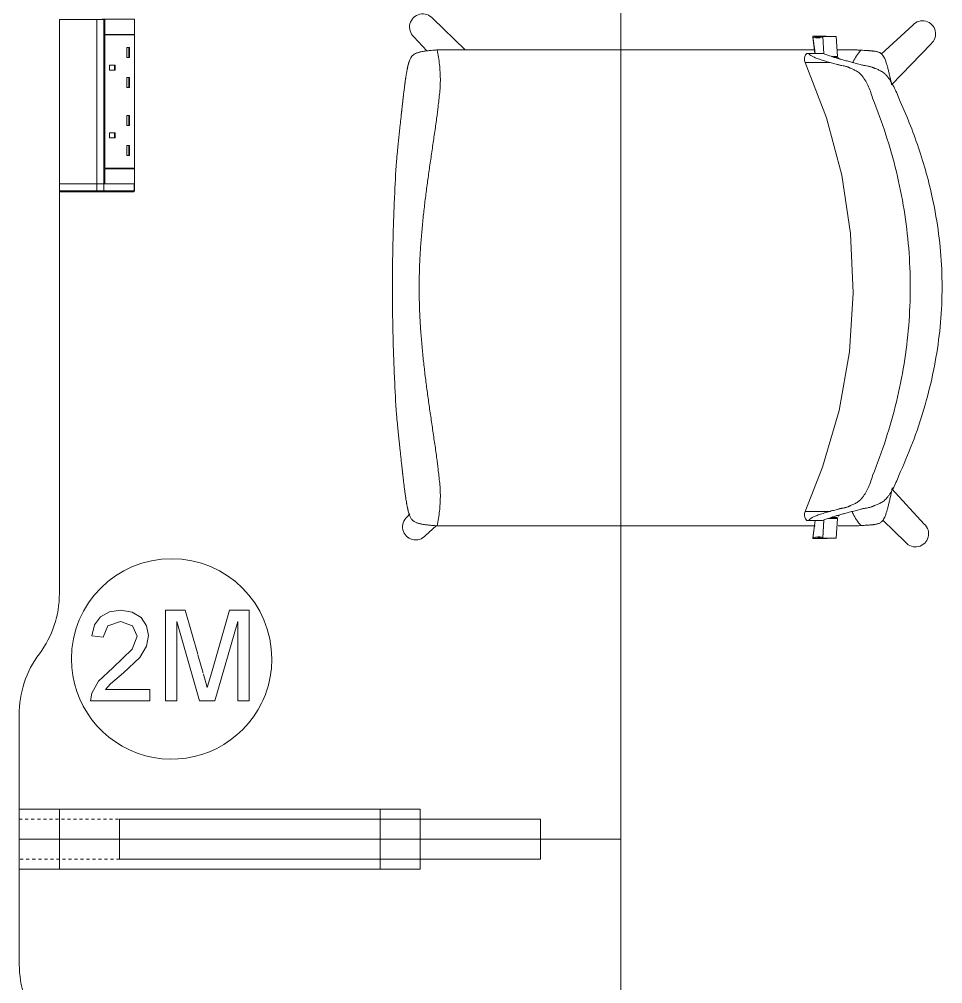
# Model space of a CAD drawing. Header units: millimetres. Extents: x 79795 to 317870, y -36033 to 97293.
# Drawn here: x 180700 to 181621, y 23693 to 24656 of the extents above; entities that cross this region are included whole.
import ezdxf

# ---------------------------------------------------------------- set-up
doc = ezdxf.new("R2010")
doc.units = ezdxf.units.MM
doc.header["$MEASUREMENT"] = 0
doc.linetypes.add('Dash', pattern=[6, 3, -3])
doc.layers.add('I-FURN', color=8, linetype='CONTINUOUS', lineweight=9)
doc.layers.add('I-FURN-HDLN', color=8, linetype='Dash', lineweight=9)

msp = doc.modelspace()

# ---------------------------------------------------------------- linework, layer by layer
at = {"layer": 'I-FURN'}
for p, q in [((181299.93, 23837.59), (181299.93, 24937.59)), ((181299.93, 24937.59), (181299.93, 23837.59)), ((180739.92, 24655.44), (180739.92, 24491.54)), ((180739.93, 24491.54), (180739.93, 24655.44)), ((180777.39, 24655.44), (180739.93, 24655.44)), ((180777.39, 24491.54), (180777.39, 24655.44)), ((180784.31, 24655.44), (180777.39, 24655.44)), ((180785.14, 24655.5), (180782.68, 24655.5)), ((180784.31, 24491.54), (180784.31, 24655.44)), ((180784.31, 24655.44), (180784.94, 24655.44)), ((180784.94, 24655.44), (180784.94, 24640.5)), ((180785.14, 24640.5), (180785.14, 24655.5)), ((180785.14, 24655.5), (180814.97, 24655.5)), ((180814.77, 24491.54), (180814.77, 24655.44)), ((180814.97, 24655.5), (180814.97, 24640.5)), ((181144.59, 24624.92), (181112.32, 24656.26)), ((181591.21, 24649.69), (181559.67, 24620.71)), ((180784.94, 24640), (180784.94, 24507)), ((180814.97, 24640.5), (180785.14, 24640.5)), ((180785.14, 24507), (180785.14, 24640)), ((180814.97, 24640), (180785.14, 24640)), ((180814.59, 24640.5), (180814.59, 24640)), ((180814.97, 24640), (180814.97, 24507)), ((181093.59, 24638.05), (181106.58, 24623.91)), ((181491.67, 24638.72), (181493.73, 24621.54)), ((181505, 24638.72), (181491.67, 24638.72)), ((181491.7, 24637.76), (181493.65, 24621.54)), ((181502.58, 24621.03), (181501.39, 24638.39)), ((181501.39, 24638.39), (181514.72, 24638.39)), ((181514.72, 24638.39), (181516.08, 24618.48)), ((181569.99, 24590.31), (181609.43, 24630.97)), ((180809.94, 24627.4), (180807.07, 24627.4)), ((180807.07, 24617.4), (180807.07, 24627.4)), ((180809.2, 24617.4), (180809.2, 24627.4)), ((180809.94, 24617.4), (180809.94, 24627.4)), ((181116.26, 24624.92), (181116.86, 24624.92)), ((181485.43, 24621.54), (181484.34, 24620)), ((181487.5, 24621.54), (181501.13, 24621.54)), ((180809.94, 24617.4), (180807.07, 24617.4)), ((181483.61, 24618.26), (181483.29, 24616.78)), ((181483.29, 24616.78), (181483.31, 24614.51)), ((181483.31, 24614.51), (181483.86, 24612.43)), ((181484.34, 24620), (181483.61, 24618.26)), ((181483.86, 24612.43), (181505.13, 24557.29)), ((181516.08, 24618.48), (181510.18, 24618.48)), ((181516.11, 24617.53), (181513.1, 24617.53)), ((180795.6, 24609.9), (180789.87, 24609.9)), ((180789.87, 24604.9), (180789.87, 24609.9)), ((180795.6, 24604.9), (180789.87, 24604.9)), ((180794.86, 24604.9), (180794.86, 24609.9)), ((180795.6, 24604.9), (180795.6, 24609.9)), ((180809.94, 24597.4), (180807.07, 24597.4)), ((180807.07, 24587.4), (180807.07, 24597.4)), ((180809.2, 24587.4), (180809.2, 24597.4)), ((180809.94, 24587.4), (180809.94, 24597.4)), ((180809.94, 24587.4), (180807.07, 24587.4)), ((180809.94, 24559.61), (180807.07, 24559.61)), ((180807.07, 24549.61), (180807.07, 24559.61)), ((180809.2, 24549.61), (180809.2, 24559.61)), ((180809.94, 24549.61), (180809.94, 24559.61)), ((181505.13, 24557.29), (181520.32, 24500.16)), ((180809.94, 24549.61), (180807.07, 24549.61)), ((180789.87, 24542.11), (180789.87, 24537.11)), ((180795.6, 24542.11), (180789.87, 24542.11)), ((180789.87, 24537.11), (180795.6, 24537.11)), ((180794.86, 24537.11), (180794.86, 24542.11)), ((180795.6, 24537.11), (180795.6, 24542.11)), ((180809.94, 24529.61), (180807.07, 24529.61)), ((180807.07, 24519.61), (180807.07, 24529.61)), ((180809.2, 24519.61), (180809.2, 24529.61)), ((180809.94, 24519.61), (180809.94, 24529.61)), ((180809.94, 24519.61), (180807.07, 24519.61)), ((180784.94, 24506.5), (180784.94, 24491.54)), ((180814.97, 24507), (180785.14, 24507)), ((180785.14, 24491.5), (180785.14, 24506.5)), ((180785.14, 24506.5), (180814.97, 24506.5)), ((180814.59, 24507), (180814.59, 24506.5)), ((180814.97, 24506.5), (180814.97, 24491.5)), ((181520.32, 24500.16), (181529.25, 24441.72)), ((180739.92, 24491.44), (180739.92, 24484.44)), ((180739.93, 24491.54), (180777.39, 24491.54)), ((180739.93, 24484.44), (180739.93, 24491.44)), ((180777.39, 24491.44), (180739.93, 24491.44)), ((180777.39, 24491.54), (180784.31, 24491.54)), ((180777.39, 24484.44), (180777.39, 24491.44)), ((180784.31, 24491.44), (180777.39, 24491.44)), ((180784.94, 24491.54), (180784.31, 24491.54)), ((180784.31, 24484.44), (180784.31, 24491.44)), ((180814.59, 24491.44), (180784.31, 24491.44)), ((180814.97, 24491.5), (180785.14, 24491.5)), ((180814.59, 24484.44), (180814.59, 24491.44)), ((180814.77, 24491.44), (180814.59, 24491.44)), ((180814.77, 24484.44), (180814.77, 24491.44)), ((180814.77, 24484.44), (180814.77, 24491.44)), ((180814.77, 24491.44), (180814.77, 24484.44)), ((180739.93, 24484.44), (180739.93, 24082.59)), ((180739.93, 24082.59), (180739.93, 24484.44)), ((180777.39, 24484.44), (180739.93, 24484.44)), ((180744.92, 24483.44), (180740.93, 24483.44)), ((180740.93, 24483.44), (180777.95, 24483.44)), ((180744.92, 24483.44), (180744.92, 24484.44)), ((180783.49, 24483.44), (180744.92, 24483.44)), ((180784.31, 24484.44), (180777.39, 24484.44)), ((180777.95, 24483.44), (180783.49, 24483.44)), ((180783.49, 24483.44), (180813.77, 24483.44)), ((180783.49, 24483.44), (180813.77, 24483.44)), ((180814.59, 24484.44), (180784.31, 24484.44)), ((180814.43, 24483.7), (180814.4, 24483.67)), ((180814.77, 24484.44), (180814.59, 24484.44)), ((181529.25, 24441.72), (181531.81, 24382.65)), ((181531.81, 24382.65), (181527.97, 24323.64)), ((181527.97, 24323.64), (181517.78, 24265.39)), ((181517.78, 24265.39), (181501.35, 24208.59)), ((181501.35, 24208.59), (181483.86, 24164.66)), ((181602.73, 24151.99), (181570.5, 24187.1)), ((181089.67, 24162.09), (181086.83, 24159.16)), ((181483.29, 24160.31), (181483.31, 24162.58)), ((181483.61, 24158.83), (181483.29, 24160.31)), ((181483.31, 24162.58), (181483.86, 24164.66)), ((181105.03, 24140.43), (181115.8, 24150.31)), ((181116.86, 24150.26), (181116.26, 24150.26)), ((181484.34, 24157.09), (181483.61, 24158.83)), ((181485.43, 24155.55), (181484.34, 24157.09)), ((181487.5, 24155.55), (181501.13, 24155.55)), ((181493.73, 24155.55), (181491.67, 24138.37)), ((181493.88, 24155.55), (181491.7, 24137.42)), ((181501.39, 24138.7), (181502.58, 24156.06)), ((181501.42, 24137.74), (181502.67, 24156.09)), ((181507.27, 24157.65), (181516.11, 24157.65)), ((181510.18, 24158.6), (181516.08, 24158.6)), ((181516.11, 24157.65), (181514.75, 24137.74)), ((181561.23, 24155.9), (181584.01, 24133.79)), ((181491.7, 24137.42), (181505.03, 24137.42)), ((181514.75, 24137.74), (181501.42, 24137.74)), ((180789.8, 24064.32), (180781, 24059.44)), ((180801.16, 24065.95), (180789.8, 24064.32)), ((180812.61, 24064.14), (180801.16, 24065.95)), ((180821.39, 24058.71), (180812.61, 24064.14)), ((180865.24, 24065.95), (180845.79, 24065.95)), ((180845.79, 24065.95), (180845.79, 23975.54)), ((180877.93, 24022.22), (180865.24, 24065.95)), ((180909.69, 24065.95), (180891.51, 24003.33)), ((180929.14, 24065.95), (180909.69, 24065.95)), ((180929.14, 23975.54), (180929.14, 24065.95)), ((180781, 24059.44), (180775.07, 24051.45)), ((180788.39, 24050.52), (180800.92, 24054.65)), ((180800.92, 24054.65), (180812.94, 24050.42)), ((180826.98, 24050.6), (180821.39, 24058.71)), ((180857.09, 23975.54), (180857.09, 24054.65)), ((180857.09, 24054.65), (180879.81, 23975.54)), ((180895.13, 23975.54), (180917.84, 24054.65)), ((180917.84, 24054.65), (180917.84, 23975.54)), ((180775.07, 24051.45), (180772.33, 24040.52)), ((180783.63, 24039.11), (180788.39, 24050.52)), ((180812.94, 24050.42), (180817.54, 24040.06)), ((180828.84, 24040.74), (180826.98, 24050.6)), ((180772.33, 24040.52), (180783.63, 24039.11)), ((180817.54, 24040.06), (180812.66, 24027.26)), ((180826.83, 24030.03), (180828.84, 24040.74)), ((180812.66, 24027.26), (180793.15, 24008.43)), ((180820.15, 24018.95), (180826.83, 24030.03)), ((180803.96, 24003.46), (180820.15, 24018.95)), ((180883.42, 24003.31), (180878.17, 24021.4)), ((180793.15, 24008.43), (180779, 23995.33)), ((180790.96, 23992.59), (180803.96, 24003.46)), ((180887.47, 23988.92), (180883.74, 24002.23)), ((180891.51, 24003.33), (180887.47, 23988.92)), ((180779, 23995.33), (180772.13, 23983.33)), ((180785.86, 23986.84), (180790.96, 23992.59)), ((180830.25, 23986.84), (180785.86, 23986.84)), ((180830.25, 23975.54), (180830.25, 23986.84)), ((180772.13, 23983.33), (180770.92, 23975.54)), ((180770.92, 23975.54), (180830.25, 23975.54)), ((180845.79, 23975.54), (180857.09, 23975.54)), ((180879.81, 23975.54), (180895.13, 23975.54)), ((180917.84, 23975.54), (180929.14, 23975.54)), ((180699.93, 23961.48), (180699.93, 23837.59)), ((180699.93, 23837.59), (180699.93, 23961.48)), ((180739.93, 23867.59), (180699.93, 23867.59)), ((180699.93, 23867.59), (181099.93, 23867.59)), ((180699.93, 23807.59), (180699.93, 23867.59)), ((180699.93, 23807.59), (180699.93, 23867.59)), ((181059.93, 23867.59), (180739.93, 23867.59)), ((180739.93, 23807.59), (180739.93, 23867.59)), ((180739.93, 23807.59), (180739.93, 23867.59)), ((181099.93, 23867.59), (181059.93, 23867.59)), ((181059.93, 23857.59), (181059.93, 23867.59)), ((181059.93, 23807.59), (181059.93, 23867.59)), ((181099.93, 23857.59), (181099.93, 23867.59)), ((181099.93, 23867.59), (181099.93, 23807.59)), ((180799.93, 23857.59), (180799.93, 23817.59)), ((181099.93, 23857.59), (180799.93, 23857.59)), ((181219.93, 23857.59), (181099.93, 23857.59)), ((181219.93, 23817.59), (181219.93, 23857.59)), ((181299.93, 23837.59), (180699.93, 23837.59)), ((180699.93, 23837.59), (180699.93, 23712.59)), ((180699.93, 23712.59), (180699.93, 23837.59)), ((180699.93, 23837.59), (181299.93, 23837.59)), ((180699.93, 23837.59), (181299.93, 23837.59)), ((181299.93, 23837.59), (180699.93, 23837.59)), ((181299.93, 22737.59), (181299.93, 23837.59)), ((181299.93, 23837.59), (181299.93, 22737.59)), ((180799.93, 23817.59), (181099.93, 23817.59)), ((181059.93, 23807.59), (181059.93, 23817.59)), ((181099.93, 23807.59), (181099.93, 23817.59)), ((181099.93, 23817.59), (181219.93, 23817.59)), ((181099.93, 23807.59), (180699.93, 23807.59)), ((180699.93, 23807.59), (180739.93, 23807.59)), ((180739.93, 23807.59), (181059.93, 23807.59)), ((181059.93, 23807.59), (181099.93, 23807.59))]:
    msp.add_line(p, q, dxfattribs=at)
at = {"layer": 'I-FURN', "flags": 128}
for points in [[(180740.92, 24483.44), (180740.88, 24483.44), (180740.84, 24483.45), (180740.8, 24483.45), (180740.76, 24483.45), (180740.72, 24483.46), (180740.68, 24483.47), (180740.64, 24483.48), (180740.61, 24483.49), (180740.57, 24483.51), (180740.53, 24483.52), (180740.49, 24483.54), (180740.46, 24483.55), (180740.42, 24483.57), (180740.39, 24483.59), (180740.36, 24483.62), (180740.32, 24483.64), (180740.29, 24483.66), (180740.26, 24483.69), (180740.23, 24483.72), (180740.2, 24483.75), (180740.18, 24483.77), (180740.15, 24483.8), (180740.12, 24483.84), (180740.1, 24483.87), (180740.08, 24483.9), (180740.06, 24483.94), (180740.04, 24483.97), (180740.02, 24484.01), (180740, 24484.04), (180739.99, 24484.08), (180739.97, 24484.12), (180739.96, 24484.16), (180739.95, 24484.19), (180739.94, 24484.23), (180739.93, 24484.27), (180739.93, 24484.31), (180739.92, 24484.35), (180739.92, 24484.39), (180739.92, 24484.43), (180739.92, 24484.44)], [(180744.92, 24483.44), (180744.76, 24483.44), (180744.6, 24483.44), (180744.44, 24483.44), (180744.28, 24483.44), (180744.13, 24483.44), (180743.97, 24483.44), (180743.81, 24483.44), (180743.66, 24483.44), (180743.51, 24483.44), (180743.36, 24483.44), (180743.22, 24483.44), (180743.07, 24483.44), (180742.93, 24483.44), (180742.8, 24483.44), (180742.66, 24483.44), (180742.53, 24483.44), (180742.4, 24483.44), (180742.28, 24483.44), (180742.16, 24483.44), (180742.05, 24483.44), (180741.94, 24483.44), (180741.84, 24483.44), (180741.74, 24483.44), (180741.64, 24483.44), (180741.55, 24483.44), (180741.47, 24483.44), (180741.39, 24483.44), (180741.32, 24483.44), (180741.25, 24483.44), (180741.19, 24483.44), (180741.14, 24483.44), (180741.09, 24483.44), (180741.05, 24483.44), (180741.01, 24483.44), (180740.98, 24483.44), (180740.95, 24483.44), (180740.94, 24483.44), (180740.93, 24483.44), (180740.92, 24483.44)], [(180740.92, 24483.44), (180740.92, 24483.44), (180740.93, 24483.44)], [(180740.93, 24483.44), (180741.21, 24483.44), (180741.62, 24483.44), (180742.17, 24483.44), (180742.85, 24483.44), (180743.67, 24483.44), (180744.62, 24483.44), (180745.7, 24483.44), (180746.91, 24483.44), (180748.24, 24483.44), (180749.7, 24483.44), (180751.28, 24483.44), (180752.98, 24483.44), (180754.8, 24483.44), (180756.74, 24483.44), (180758.78, 24483.44), (180760.93, 24483.44), (180763.19, 24483.44), (180765.55, 24483.44), (180768, 24483.44), (180770.55, 24483.44), (180773.19, 24483.44), (180775.91, 24483.44), (180777.95, 24483.44)], [(180777.95, 24483.44), (180778.09, 24483.44), (180778.22, 24483.44), (180778.36, 24483.44), (180778.51, 24483.44), (180778.65, 24483.44), (180778.8, 24483.44), (180778.95, 24483.44), (180779.11, 24483.44), (180779.26, 24483.44), (180779.42, 24483.44), (180779.57, 24483.44), (180779.73, 24483.44), (180779.89, 24483.44), (180780.05, 24483.44), (180780.21, 24483.44), (180780.37, 24483.44), (180780.53, 24483.44), (180780.69, 24483.44), (180780.85, 24483.44), (180781.01, 24483.44), (180781.16, 24483.44), (180781.32, 24483.44), (180781.47, 24483.44), (180781.62, 24483.44), (180781.77, 24483.44), (180781.91, 24483.44), (180782.06, 24483.44), (180782.2, 24483.44), (180782.34, 24483.44), (180782.47, 24483.44), (180782.6, 24483.44), (180782.73, 24483.44), (180782.85, 24483.44), (180782.97, 24483.44), (180783.08, 24483.44), (180783.19, 24483.44), (180783.29, 24483.44), (180783.39, 24483.44), (180783.49, 24483.44)], [(180814.77, 24484.44), (180814.77, 24484.4), (180814.76, 24484.36), (180814.76, 24484.32), (180814.75, 24484.28), (180814.75, 24484.24), (180814.74, 24484.2), (180814.73, 24484.17), (180814.72, 24484.13), (180814.7, 24484.09), (180814.69, 24484.05), (180814.67, 24484.02), (180814.65, 24483.98), (180814.63, 24483.94)]]:
    msp.add_lwpolyline(points, dxfattribs=at)
at = {"layer": 'I-FURN'}
for centre, radius, start, end in [((181102.35, 24647.78), 13.09, 40.39413, 228.01036), ((181600.94, 24640.94), 13.09, 310.41756, 138.03379), ((181095.31, 24149.19), 13.09, 130.3707, 317.98694), ((181593.98, 24142.27), 13.09, 220.39413, 48.01036), ((180851.86, 24017.41), 100, 0, 180), ((180639.93, 24082.59), 100, 323.1301, 0), ((180639.93, 24082.59), 100, 323.1301, 0), ((180799.95, 23962.58), 100.03, 143.1301, 180.62561), ((180799.95, 23962.58), 100.03, 143.1301, 180.62561), ((180851.86, 24017.41), 100, 180, 329.64757), ((180851.86, 24017.41), 100, 345, 0), ((180851.86, 24017.41), 100, 330, 344.91113), ((180799.93, 23712.59), 100, 180, 216.8699), ((180799.93, 23712.59), 100, 180, 216.8699)]:
    msp.add_arc(centre, radius, start, end, dxfattribs=at)
for centre, major_axis, ratio, start_param, end_param in [((181497.06, 24655.21), (0, -17.39), 0.978487, 5.960696, 6.540192), ((181497.09, 24654.26), (0, -17.39), 0.978487, 5.960696, 6.540192), ((181510.4, 24655.21), (0, -17.39), 0.978487, 5.960696, 6.044337), ((180740.93, 24484.44), (0, 1), 0.998113, 1.570796, 3.141593), ((180777.95, 24484.44), (0, 1), 0.56467, 1.570796, 3.141593), ((180783.49, 24484.44), (0, 1), 0.819152, 3.141593, 4.712389), ((180813.77, 24484.44), (0, -1), 0.819152, 0, 1.570796), ((181497.06, 24121.88), (0, -17.39), 0.978487, 2.884586, 3.464082), ((181497.09, 24120.93), (0, -17.39), 0.978487, 2.884586, 3.464082), ((181510.42, 24120.93), (0, -17.39), 0.978487, 3.380441, 3.464082)]:
    msp.add_ellipse(centre, major_axis=major_axis, ratio=ratio, start_param=start_param, end_param=end_param, dxfattribs=at)
for points, knots in [([(181076.15, 24513.89), (181076.47, 24517.06), (181076.95, 24521.75), (181077.57, 24527.85), (181078.04, 24532.4), (181078.48, 24536.69), (181078.91, 24540.79), (181079.34, 24544.97), (181079.81, 24549.44), (181080.32, 24554.21), (181080.84, 24559.05), (181081.36, 24563.86), (181081.89, 24568.61), (181082.38, 24572.96), (181082.85, 24577.04), (181083.26, 24580.52), (181083.61, 24583.43), (181083.9, 24585.73), (181084.18, 24587.95), (181084.54, 24590.69), (181084.99, 24594), (181085.5, 24597.51), (181085.91, 24600.14), (181086.17, 24601.69), (181086.38, 24602.86), (181086.59, 24604.07), (181086.91, 24605.73), (181087.34, 24607.8), (181087.9, 24610.13), (181088.69, 24612.96), (181089.52, 24615.36), (181090.39, 24617), (181090.93, 24617.82), (181091.34, 24618.36), (181091.77, 24618.86), (181092.39, 24619.49), (181093.61, 24620.49), (181095.3, 24621.44), (181097.26, 24622.22), (181098.92, 24622.73), (181100.78, 24623.16), (181103.4, 24623.64), (181106.88, 24624.11), (181110.98, 24624.52), (181114.36, 24624.79), (181115.8, 24624.89), (181116.26, 24624.92)], [0, 0, 0, 0, 0.0625, 0.09375, 0.125, 0.15625, 0.1875, 0.21875, 0.25, 0.28125, 0.3125, 0.34375, 0.375, 0.40625, 0.4375, 0.46875, 0.484375, 0.5, 0.515625, 0.53125, 0.5625, 0.59375, 0.609375, 0.617188, 0.625, 0.632812, 0.640625, 0.65625, 0.671875, 0.6875, 0.71875, 0.734375, 0.742188, 0.75, 0.757812, 0.765625, 0.78125, 0.8125, 0.828125, 0.84375, 0.859375, 0.875, 0.90625, 0.9375, 0.96875, 1, 1, 1, 1]), ([(181100.25, 24623.03), (181099.79, 24622.93), (181098.65, 24622.65), (181097.01, 24622.14), (181095.67, 24621.58), (181094.93, 24621.2), (181094.75, 24621.1)], [0.11388456, 0.11388456, 0.11388456, 0.11388456, 0.125, 0.14285714, 0.16071429, 0.16623382, 0.16623382, 0.16623382, 0.16623382]), ([(181098.87, 24387.59), (181098.89, 24397.64), (181099.28, 24412.68), (181100.54, 24432.75), (181101.78, 24447.76), (181103.33, 24462.74), (181105.07, 24477.65), (181106.99, 24492.11), (181109.02, 24506.55), (181110.81, 24518.91), (181112.29, 24528.81), (181113.36, 24536.22), (181114.42, 24543.6), (181115.5, 24550.96), (181116.35, 24557.1), (181116.98, 24562.02), (181117.41, 24565.72), (181117.83, 24569.44), (181118.44, 24574.4), (181119.17, 24580.62), (181119.71, 24586.84), (181119.94, 24591.8), (181119.98, 24595.51), (181119.89, 24599.2), (181119.67, 24604.12), (181118.96, 24612.72), (181117.83, 24620.05), (181116.86, 24624.92)], [0, 0, 0, 0, 0.125, 0.1875, 0.25, 0.3125, 0.375, 0.4375, 0.5, 0.5625, 0.59375, 0.625, 0.65625, 0.6875, 0.71875, 0.734375, 0.75, 0.765625, 0.78125, 0.8125, 0.84375, 0.859375, 0.875, 0.890625, 0.90625, 0.9375, 1, 1, 1, 1]), ([(181116.86, 24624.92), (181127.06, 24624.92), (181141.99, 24624.92), (181161.69, 24624.92), (181176.47, 24624.92), (181191.15, 24624.92), (181205.76, 24624.92), (181218.08, 24624.92), (181228.08, 24624.92), (181235.69, 24624.92), (181243.32, 24624.92), (181253.4, 24624.92), (181265.88, 24624.92), (181278.33, 24624.92), (181288.37, 24624.92), (181294.78, 24624.92), (181298.65, 24624.92), (181299.98, 24624.92)], [-1, -1, -1, -1, -0.9285714, -0.8928571, -0.8571429, -0.8214286, -0.7857143, -0.75, -0.7321429, -0.7142857, -0.6964286, -0.6785714, -0.6428571, -0.6071429, -0.5892857, -0.5714286, -0.5621337, -0.5621337, -0.5621337, -0.5621337]), ([(181299.98, 24624.92), (181301.2, 24624.92), (181304.95, 24624.92), (181313.72, 24624.92), (181326.23, 24624.92), (181341.19, 24624.92), (181356.37, 24624.92), (181371.5, 24624.92), (181386.39, 24624.92), (181398.83, 24624.92), (181408.87, 24624.92), (181416.49, 24624.92), (181424.07, 24624.92), (181433.97, 24624.92), (181446.21, 24624.92), (181458.58, 24624.92), (181468.68, 24624.92), (181476.41, 24624.92), (181484.22, 24624.92), (181490.06, 24624.92), (181493.33, 24624.92), (181494.03, 24624.92)], [-0.5621337, -0.5621337, -0.5621337, -0.5621337, -0.5535714, -0.5357143, -0.5, -0.4642857, -0.4285714, -0.3928571, -0.3571429, -0.3214286, -0.3035714, -0.2857143, -0.2678571, -0.25, -0.2142857, -0.1785714, -0.1607143, -0.1428571, -0.125, -0.1071429, -0.1022726, -0.1022726, -0.1022726, -0.1022726]), ([(181487.5, 24621.54), (181486.94, 24621.54), (181486.12, 24621.54), (181485.46, 24621.54), (181485.36, 24621.54), (181485.99, 24621.54), (181486.77, 24621.54), (181487.14, 24621.54)], [0, 0, 0, 0, 0.125, 0.25, 0.375, 0.5, 0.5828112, 0.5828112, 0.5828112, 0.5828112]), ([(181539.46, 24624.72), (181537.87, 24622.84), (181535.03, 24619.03), (181532.48, 24614.77), (181531.3, 24612.43), (181531.12, 24612.06)], [0, 0, 0, 0, 0.02777778, 0.05555556, 0.06066679, 0.06066679, 0.06066679, 0.06066679]), ([(181539.46, 24624.72), (181540.54, 24624.66), (181542.2, 24624.57), (181544.15, 24624.45), (181545.25, 24624.38), (181546.07, 24624.32), (181546.87, 24624.27), (181547.88, 24624.19), (181549.1, 24624.1), (181550.33, 24623.98), (181551.22, 24623.89), (181551.73, 24623.83), (181552.13, 24623.79), (181552.52, 24623.74), (181553.03, 24623.67), (181553.91, 24623.54), (181555.11, 24623.32), (181556.46, 24622.99), (181557.69, 24622.56), (181558.91, 24621.93), (181560.08, 24621.03), (181561, 24620.06), (181561.65, 24619.18), (181562.08, 24618.51), (181562.48, 24617.82), (181562.98, 24616.84), (181563.56, 24615.52), (181564.21, 24613.84), (181564.81, 24612.05), (181565.34, 24610.32), (181565.8, 24608.73), (181566.22, 24607.18), (181566.66, 24605.51), (181567.12, 24603.67), (181567.71, 24601.2), (181568.74, 24596.78), (181569.55, 24593.02), (181570.05, 24590.68)], [0, 0, 0, 0, 0.0625, 0.09375, 0.109375, 0.125, 0.140625, 0.15625, 0.1875, 0.21875, 0.234375, 0.242188, 0.25, 0.257812, 0.265625, 0.28125, 0.3125, 0.34375, 0.375, 0.40625, 0.4375, 0.46875, 0.484375, 0.5, 0.515625, 0.53125, 0.5625, 0.59375, 0.625, 0.65625, 0.6875, 0.71875, 0.75, 0.78125, 0.8125, 0.875, 1, 1, 1, 1]), ([(181088.76, 24613.07), (181088.71, 24612.92), (181088.47, 24612.15), (181088.08, 24610.78), (181087.62, 24608.99), (181087.2, 24607.14), (181086.95, 24605.88), (181086.83, 24605.27)], [0.2634642, 0.2634642, 0.2634642, 0.2634642, 0.26785714, 0.28571429, 0.30357143, 0.32142857, 0.33764593, 0.33764593, 0.33764593, 0.33764593]), ([(181484.52, 24612.43), (181484.78, 24612.43), (181485.42, 24612.43), (181487.42, 24612.43), (181491.32, 24612.43), (181498.53, 24612.43), (181505.05, 24612.43), (181508.81, 24612.43)], [0.4444444, 0.4444444, 0.4444444, 0.4444444, 0.5138889, 0.5833333, 0.7222222, 0.8611111, 1, 1, 1, 1]), ([(181508.27, 24619.11), (181510.16, 24618.43), (181513.39, 24617.38), (181518.42, 24615.92), (181522.5, 24614.8), (181526.74, 24613.65), (181531.22, 24612.47), (181535.27, 24611.39), (181538.62, 24610.51), (181540.77, 24609.95), (181542.48, 24609.55), (181544.17, 24609.24), (181545.86, 24608.97), (181547.6, 24608.61), (181548.95, 24608.27), (181550.12, 24607.91), (181550.97, 24607.59), (181551.47, 24607.39), (181551.84, 24607.23), (181552.22, 24607.07), (181552.73, 24606.86), (181553.64, 24606.5), (181554.97, 24605.98), (181556.62, 24605.32), (181558.31, 24604.55), (181560.03, 24603.63), (181561.75, 24602.5), (181563.18, 24601.34), (181564.16, 24600.39), (181564.72, 24599.81), (181565.13, 24599.34), (181565.54, 24598.86), (181566.09, 24598.2), (181567.04, 24596.99), (181568.38, 24595.13), (181569.97, 24592.65), (181572.03, 24589.04), (181574.5, 24583.93), (181576.35, 24579.21), (181577.23, 24576.68)], [0, 0, 0, 0, 0.142857, 0.214286, 0.285714, 0.357143, 0.428571, 0.5, 0.535714, 0.571429, 0.589286, 0.607143, 0.642857, 0.660714, 0.678571, 0.696429, 0.705357, 0.709821, 0.714286, 0.71875, 0.723214, 0.732143, 0.75, 0.767857, 0.785714, 0.803571, 0.821429, 0.839286, 0.848214, 0.852679, 0.857143, 0.861607, 0.866071, 0.875, 0.892857, 0.910714, 0.928571, 0.964286, 1, 1, 1, 1]), ([(181551.16, 24576.68), (181550.46, 24579.16), (181548.95, 24583.82), (181546.84, 24588.87), (181545.04, 24592.46), (181543.62, 24594.93), (181542.4, 24596.8), (181541.53, 24598.01), (181541.02, 24598.67), (181540.64, 24599.15), (181540.26, 24599.62), (181539.73, 24600.21), (181538.8, 24601.18), (181537.41, 24602.38), (181535.7, 24603.56), (181533.98, 24604.53), (181532.3, 24605.36), (181530.66, 24606.07), (181529.37, 24606.62), (181528.5, 24607), (181528.02, 24607.22), (181527.67, 24607.38), (181527.32, 24607.55), (181526.87, 24607.75), (181526.11, 24608.06), (181525.07, 24608.41), (181523.91, 24608.72), (181522.42, 24609.04), (181520.97, 24609.26), (181519.49, 24609.53), (181518.32, 24609.81), (181517.12, 24610.14), (181515.52, 24610.56), (181512.73, 24611.32), (181510.37, 24611.98), (181508.81, 24612.43)], [0, 0, 0, 0, 0.0625, 0.125, 0.15625, 0.1875, 0.21875, 0.234375, 0.242188, 0.25, 0.257812, 0.265625, 0.28125, 0.3125, 0.34375, 0.375, 0.40625, 0.4375, 0.46875, 0.484375, 0.492188, 0.5, 0.507812, 0.515625, 0.53125, 0.5625, 0.59375, 0.625, 0.6875, 0.71875, 0.75, 0.78125, 0.8125, 0.875, 1, 1, 1, 1]), ([(181085.42, 24596.94), (181085.39, 24596.76), (181085.25, 24595.81), (181085, 24594.04), (181084.67, 24591.66), (181084.41, 24589.72), (181084.26, 24588.57), (181084.21, 24588.16)], [0.40654079, 0.40654079, 0.40654079, 0.40654079, 0.41071429, 0.42857143, 0.44642857, 0.46428571, 0.47431632, 0.47431632, 0.47431632, 0.47431632]), ([(181083.18, 24579.88), (181083.14, 24579.53), (181083.02, 24578.48), (181082.72, 24575.91), (181082.29, 24572.24), (181081.83, 24568.11), (181081.38, 24564.06), (181081.08, 24561.25), (181080.92, 24559.83)], [0.5447675, 0.5447675, 0.5447675, 0.5447675, 0.5535714, 0.5714286, 0.6071429, 0.6428571, 0.6785714, 0.7142857, 0.7142857, 0.7142857, 0.7142857]), ([(181551.16, 24200.4), (181556.03, 24212.34), (181564.84, 24236.51), (181578.89, 24286.09), (181589.24, 24349.8), (181589.24, 24427.28), (181578.89, 24490.99), (181564.84, 24540.57), (181556.03, 24564.74), (181551.16, 24576.68)], [-1, -1, -1, -1, -0.9, -0.8, -0.6, -0.4, -0.2, -0.1, 0, 0, 0, 0]), ([(181577.23, 24576.68), (181584.71, 24560.61), (181597.87, 24527.77), (181613.66, 24470.84), (181622.16, 24406.32), (181619, 24335.36), (181606.51, 24277.55), (181591.37, 24232.84), (181582.22, 24211.12), (181577.23, 24200.4)], [-1, -1, -1, -1, -0.863636, -0.727273, -0.545455, -0.363636, -0.181818, -0.090909, 0, 0, 0, 0]), ([(181076.15, 24261.29), (181075.4, 24273.28), (181074.42, 24291.28), (181073.57, 24312.29), (181073.17, 24324.31), (181072.9, 24333.32), (181072.68, 24342.35), (181072.49, 24351.37), (181072.35, 24360.4), (181072.25, 24369.45), (181072.19, 24378.51), (181072.17, 24387.59), (181072.19, 24396.67), (181072.25, 24405.74), (181072.35, 24414.78), (181072.49, 24423.81), (181072.68, 24432.84), (181072.9, 24441.86), (181073.17, 24450.88), (181073.57, 24462.89), (181074.42, 24483.91), (181075.4, 24501.91), (181076.15, 24513.89)], [0, 0, 0, 0, 0.142857, 0.214286, 0.25, 0.285714, 0.321429, 0.357143, 0.392857, 0.428571, 0.464286, 0.5, 0.535714, 0.571429, 0.607143, 0.642857, 0.678571, 0.714286, 0.75, 0.785714, 0.857143, 1, 1, 1, 1]), ([(181073.32, 24455.44), (181073.27, 24453.88), (181073.18, 24451.34), (181073.11, 24448.79), (181073.08, 24447.8)], [0.4630419, 0.4630419, 0.4630419, 0.4630419, 0.5, 0.52352779, 0.52352779, 0.52352779, 0.52352779]), ([(181116.86, 24150.26), (181117.83, 24155.13), (181118.96, 24162.47), (181119.67, 24171.06), (181119.89, 24175.98), (181119.98, 24179.68), (181119.94, 24183.38), (181119.71, 24188.34), (181119.17, 24194.56), (181118.44, 24200.78), (181117.83, 24205.75), (181117.41, 24209.46), (181116.98, 24213.16), (181116.35, 24218.08), (181115.5, 24224.22), (181114.42, 24231.59), (181113.36, 24238.96), (181112.29, 24246.37), (181110.81, 24256.27), (181109.02, 24268.64), (181106.99, 24283.07), (181105.07, 24297.53), (181103.33, 24312.44), (181101.78, 24327.43), (181100.54, 24342.43), (181099.28, 24362.5), (181098.89, 24377.55), (181098.87, 24387.59)], [0, 0, 0, 0, 0.0625, 0.09375, 0.109375, 0.125, 0.140625, 0.15625, 0.1875, 0.21875, 0.234375, 0.25, 0.265625, 0.28125, 0.3125, 0.34375, 0.375, 0.40625, 0.4375, 0.5, 0.5625, 0.625, 0.6875, 0.75, 0.8125, 0.875, 1, 1, 1, 1]), ([(181073.08, 24327.38), (181073.11, 24326.39), (181073.19, 24323.61), (181073.29, 24320.82), (181073.36, 24319.03)], [0.47647303, 0.47647303, 0.47647303, 0.47647303, 0.5, 0.54260339, 0.54260339, 0.54260339, 0.54260339]), ([(181116.26, 24150.26), (181115.84, 24150.29), (181114.49, 24150.39), (181111.19, 24150.65), (181107.12, 24151.05), (181103.63, 24151.51), (181100.98, 24151.99), (181099.1, 24152.41), (181097.41, 24152.91), (181095.92, 24153.49), (181094.57, 24154.15), (181093.36, 24154.91), (181092.48, 24155.62), (181091.85, 24156.24), (181091.27, 24156.89), (181090.58, 24157.84), (181089.57, 24159.71), (181088.73, 24162.09), (181087.94, 24164.89), (181087.38, 24167.2), (181086.96, 24169.23), (181086.64, 24170.86), (181086.42, 24172.05), (181086.22, 24173.19), (181085.97, 24174.7), (181085.56, 24177.24), (181085.07, 24180.59), (181084.64, 24183.73), (181084.29, 24186.34), (181084.02, 24188.5), (181083.74, 24190.75), (181083.39, 24193.61), (181082.97, 24197.09), (181082.49, 24201.25), (181081.98, 24205.7), (181081.44, 24210.63), (181080.88, 24215.76), (181080.32, 24220.95), (181079.79, 24225.98), (181079.31, 24230.53), (181078.88, 24234.67), (181078.46, 24238.67), (181078.03, 24242.9), (181077.56, 24247.43), (181076.95, 24253.49), (181076.47, 24258.15), (181076.15, 24261.29)], [0, 0, 0, 0, 0.03125, 0.0625, 0.09375, 0.125, 0.140625, 0.15625, 0.171875, 0.1875, 0.203125, 0.21875, 0.234375, 0.242188, 0.25, 0.265625, 0.28125, 0.3125, 0.328125, 0.34375, 0.359375, 0.367188, 0.375, 0.382812, 0.390625, 0.40625, 0.4375, 0.46875, 0.484375, 0.5, 0.515625, 0.53125, 0.5625, 0.59375, 0.625, 0.65625, 0.6875, 0.71875, 0.75, 0.78125, 0.8125, 0.84375, 0.875, 0.90625, 0.9375, 1, 1, 1, 1]), ([(181081.16, 24213.17), (181081.32, 24211.75), (181081.62, 24209.01), (181082.05, 24205.15), (181082.42, 24201.87), (181082.73, 24199.16), (181082.98, 24197.02), (181083.19, 24195.24), (181083.32, 24194.2), (181083.36, 24193.84)], [0.2857143, 0.2857143, 0.2857143, 0.2857143, 0.3214286, 0.3571429, 0.3928571, 0.4107143, 0.4285714, 0.4464286, 0.4561916, 0.4561916, 0.4561916, 0.4561916]), ([(181577.23, 24200.4), (181576.35, 24197.88), (181574.5, 24193.15), (181572.03, 24188.05), (181569.97, 24184.44), (181568.38, 24181.96), (181567.04, 24180.09), (181566.09, 24178.89), (181565.54, 24178.23), (181565.13, 24177.74), (181564.72, 24177.28), (181564.16, 24176.69), (181563.18, 24175.74), (181561.75, 24174.58), (181560.03, 24173.46), (181558.31, 24172.54), (181556.62, 24171.77), (181554.97, 24171.11), (181553.64, 24170.59), (181552.73, 24170.23), (181552.22, 24170.02), (181551.84, 24169.85), (181551.47, 24169.69), (181550.97, 24169.49), (181550.12, 24169.18), (181548.95, 24168.81), (181547.6, 24168.47), (181545.86, 24168.12), (181544.17, 24167.85), (181542.48, 24167.54), (181541.2, 24167.24), (181539.9, 24166.91), (181538.2, 24166.47), (181535.27, 24165.7), (181531.23, 24164.62), (181526.74, 24163.43), (181522.5, 24162.29), (181518.42, 24161.16), (181514.64, 24160.07), (181511.24, 24159.01), (181509.22, 24158.32), (181508.27, 24157.98)], [0, 0, 0, 0, 0.035714, 0.071429, 0.089286, 0.107143, 0.125, 0.133929, 0.138393, 0.142857, 0.147321, 0.151786, 0.160714, 0.178571, 0.196429, 0.214286, 0.232143, 0.25, 0.267857, 0.276786, 0.28125, 0.285714, 0.290179, 0.294643, 0.303571, 0.321429, 0.339286, 0.357143, 0.392857, 0.410714, 0.428571, 0.446429, 0.464286, 0.5, 0.571429, 0.642857, 0.714286, 0.785714, 0.857143, 0.928571, 1, 1, 1, 1]), ([(181508.81, 24164.66), (181510.37, 24165.11), (181512.73, 24165.77), (181515.52, 24166.53), (181517.12, 24166.95), (181518.32, 24167.28), (181519.49, 24167.55), (181520.97, 24167.83), (181522.42, 24168.05), (181523.91, 24168.36), (181525.07, 24168.67), (181526.11, 24169.03), (181526.87, 24169.34), (181527.32, 24169.54), (181527.67, 24169.7), (181528.02, 24169.87), (181528.5, 24170.09), (181529.37, 24170.47), (181530.66, 24171.01), (181532.3, 24171.73), (181533.98, 24172.55), (181535.7, 24173.53), (181537.41, 24174.71), (181538.8, 24175.91), (181539.73, 24176.87), (181540.26, 24177.47), (181540.64, 24177.93), (181541.02, 24178.42), (181541.53, 24179.08), (181542.4, 24180.29), (181543.62, 24182.16), (181545.04, 24184.63), (181546.84, 24188.22), (181548.95, 24193.27), (181550.46, 24197.92), (181551.16, 24200.4)], [0, 0, 0, 0, 0.125, 0.1875, 0.21875, 0.25, 0.28125, 0.3125, 0.375, 0.40625, 0.4375, 0.46875, 0.484375, 0.492188, 0.5, 0.507812, 0.515625, 0.53125, 0.5625, 0.59375, 0.625, 0.65625, 0.6875, 0.71875, 0.734375, 0.742188, 0.75, 0.757812, 0.765625, 0.78125, 0.8125, 0.84375, 0.875, 0.9375, 1, 1, 1, 1]), ([(181084.32, 24186.14), (181084.38, 24185.72), (181084.53, 24184.58), (181084.78, 24182.68), (181085.11, 24180.36), (181085.35, 24178.7), (181085.48, 24177.84), (181085.5, 24177.73)], [0.52489931, 0.52489931, 0.52489931, 0.52489931, 0.53571429, 0.55357143, 0.57142857, 0.58928571, 0.5919133, 0.5919133, 0.5919133, 0.5919133]), ([(181570.05, 24184.5), (181569.55, 24182.16), (181568.74, 24178.41), (181567.71, 24173.98), (181567.12, 24171.51), (181566.66, 24169.68), (181566.22, 24168), (181565.8, 24166.45), (181565.34, 24164.86), (181564.81, 24163.13), (181564.21, 24161.35), (181563.56, 24159.66), (181562.98, 24158.35), (181562.48, 24157.37), (181562.08, 24156.68), (181561.65, 24156), (181561, 24155.12), (181560.08, 24154.16), (181558.91, 24153.25), (181557.69, 24152.63), (181556.46, 24152.2), (181555.11, 24151.86), (181553.91, 24151.65), (181553.03, 24151.52), (181552.52, 24151.45), (181552.13, 24151.4), (181551.73, 24151.35), (181551.22, 24151.29), (181550.33, 24151.2), (181549.1, 24151.09), (181547.88, 24150.99), (181546.87, 24150.92), (181546.07, 24150.86), (181545.25, 24150.81), (181544.15, 24150.74), (181542.2, 24150.62), (181540.54, 24150.53), (181539.46, 24150.47)], [0, 0, 0, 0, 0.125, 0.1875, 0.21875, 0.25, 0.28125, 0.3125, 0.34375, 0.375, 0.40625, 0.4375, 0.46875, 0.484375, 0.5, 0.515625, 0.53125, 0.5625, 0.59375, 0.625, 0.65625, 0.6875, 0.71875, 0.734375, 0.742188, 0.75, 0.757812, 0.765625, 0.78125, 0.8125, 0.84375, 0.859375, 0.875, 0.890625, 0.90625, 0.9375, 1, 1, 1, 1]), ([(181086.87, 24169.67), (181087.01, 24168.98), (181087.29, 24167.66), (181087.73, 24165.74), (181088.2, 24163.95), (181088.57, 24162.69), (181088.78, 24162.05), (181088.79, 24162.03)], [0.66001447, 0.66001447, 0.66001447, 0.66001447, 0.67857143, 0.69642857, 0.71428571, 0.73214286, 0.73259197, 0.73259197, 0.73259197, 0.73259197]), ([(181508.81, 24164.66), (181505.8, 24164.66), (181500.43, 24164.66), (181494.05, 24164.66), (181489.3, 24164.66), (181486.65, 24164.66), (181485.22, 24164.66), (181484.73, 24164.66), (181484.52, 24164.66)], [0, 0, 0, 0, 0.1111111, 0.2222222, 0.3333333, 0.4444444, 0.5, 0.5555556, 0.5555556, 0.5555556, 0.5555556]), ([(181530.48, 24164.48), (181530.86, 24163.66), (181532.21, 24160.86), (181535.03, 24156.15), (181537.87, 24152.35), (181539.46, 24150.47)], [0.93303317, 0.93303317, 0.93303317, 0.93303317, 0.94444444, 0.97222222, 1, 1, 1, 1]), ([(181096.14, 24153.42), (181096.26, 24153.37), (181097.05, 24153.04), (181098.57, 24152.54), (181100.37, 24152.11), (181101.55, 24151.89), (181101.93, 24151.82)], [0.83602658, 0.83602658, 0.83602658, 0.83602658, 0.83928571, 0.85714286, 0.875, 0.88324401, 0.88324401, 0.88324401, 0.88324401]), ([(181300, 24150.26), (181298.78, 24150.26), (181295.01, 24150.26), (181288.69, 24150.26), (181278.59, 24150.26), (181266.02, 24150.26), (181250.9, 24150.26), (181235.55, 24150.26), (181220.33, 24150.26), (181205.48, 24150.26), (181190.82, 24150.26), (181176.15, 24150.26), (181161.41, 24150.26), (181141.81, 24150.26), (181126.97, 24150.26), (181116.86, 24150.26)], [-0.4371491, -0.4371491, -0.4371491, -0.4371491, -0.4285714, -0.4107143, -0.3928571, -0.3571429, -0.3214286, -0.2857143, -0.25, -0.2142857, -0.1785714, -0.1428571, -0.1071429, -0.0714286, 0, 0, 0, 0]), ([(181493.96, 24150.26), (181493.51, 24150.26), (181487.97, 24150.26), (181477.18, 24150.26), (181461.76, 24150.26), (181446.7, 24150.26), (181434.21, 24150.26), (181424.14, 24150.26), (181416.47, 24150.26), (181408.8, 24150.26), (181398.7, 24150.26), (181386.22, 24150.26), (181373.8, 24150.26), (181363.8, 24150.26), (181356.22, 24150.26), (181348.65, 24150.26), (181338.7, 24150.26), (181326.36, 24150.26), (181313.98, 24150.26), (181305.17, 24150.26), (181301.32, 24150.26), (181300, 24150.26)], [-0.896036, -0.896036, -0.896036, -0.896036, -0.8928571, -0.8571429, -0.8214286, -0.7857143, -0.75, -0.7321429, -0.7142857, -0.6964286, -0.6785714, -0.6428571, -0.6071429, -0.5892857, -0.5714286, -0.5535714, -0.5357143, -0.5, -0.4642857, -0.4464286, -0.4371491, -0.4371491, -0.4371491, -0.4371491]), ([(181487.13, 24155.55), (181486.76, 24155.55), (181485.98, 24155.55), (181485.36, 24155.55), (181485.46, 24155.55), (181486.12, 24155.55), (181486.94, 24155.55), (181487.5, 24155.55)], [0.4162183, 0.4162183, 0.4162183, 0.4162183, 0.5, 0.625, 0.75, 0.875, 1, 1, 1, 1])]:
    msp.add_open_spline(points, degree=3, knots=knots, dxfattribs=at)
for points in [[(181508.81, 24612.43), (181506.78, 24612.96), (181502.96, 24614.05), (181498, 24615.71), (181493.79, 24617.23), (181490.53, 24618.7), (181488.4, 24620.2), (181487.69, 24621.11), (181487.5, 24621.54)], [(181501.13, 24621.54), (181502.22, 24621.15), (181504.48, 24620.35), (181506.96, 24619.52), (181508.27, 24619.11)], [(181516.64, 24624.92), (181523.15, 24624.92), (181529.47, 24624.92), (181535.62, 24624.92)], [(181535.62, 24624.92), (181536.26, 24624.89), (181537.54, 24624.82), (181538.83, 24624.75), (181539.46, 24624.72)], [(181517.68, 24616.2), (181517.41, 24616.6), (181517.14, 24617), (181516.88, 24617.36)], [(181072.18, 24392.8), (181072.18, 24391.06), (181072.17, 24389.33), (181072.17, 24387.59)], [(181072.17, 24387.59), (181072.17, 24385.86), (181072.18, 24384.12), (181072.18, 24382.38)], [(181570.05, 24184.5), (181570.28, 24185.72), (181570.51, 24186.94), (181570.74, 24188.16)], [(181570.73, 24188.1), (181570.51, 24186.9), (181570.28, 24185.7), (181570.05, 24184.5)], [(181487.5, 24155.55), (181487.69, 24155.98), (181488.4, 24156.89), (181490.53, 24158.38), (181493.79, 24159.86), (181498, 24161.38), (181502.96, 24163.03), (181506.78, 24164.12), (181508.81, 24164.66)], [(181516.88, 24159.73), (181517.14, 24160.1), (181517.41, 24160.48), (181517.68, 24160.88)], [(181508.27, 24157.98), (181506.96, 24157.57), (181504.48, 24156.74), (181502.22, 24155.93), (181501.13, 24155.55)], [(181535.62, 24150.26), (181529.5, 24150.26), (181523.21, 24150.26), (181516.7, 24150.26)], [(181539.46, 24150.47), (181538.83, 24150.43), (181537.54, 24150.36), (181536.26, 24150.3), (181535.62, 24150.26)]]:
    msp.add_open_spline(points, degree=3, dxfattribs=at)
at = {"layer": 'I-FURN-HDLN'}
for p, q in [((180699.93, 23817.59), (180699.93, 23857.59)), ((180699.93, 23857.59), (181219.93, 23857.59)), ((181219.93, 23857.59), (181219.93, 23817.59)), ((181219.93, 23817.59), (180699.93, 23817.59))]:
    msp.add_line(p, q, dxfattribs=at)

doc.saveas('drawing.dxf')
